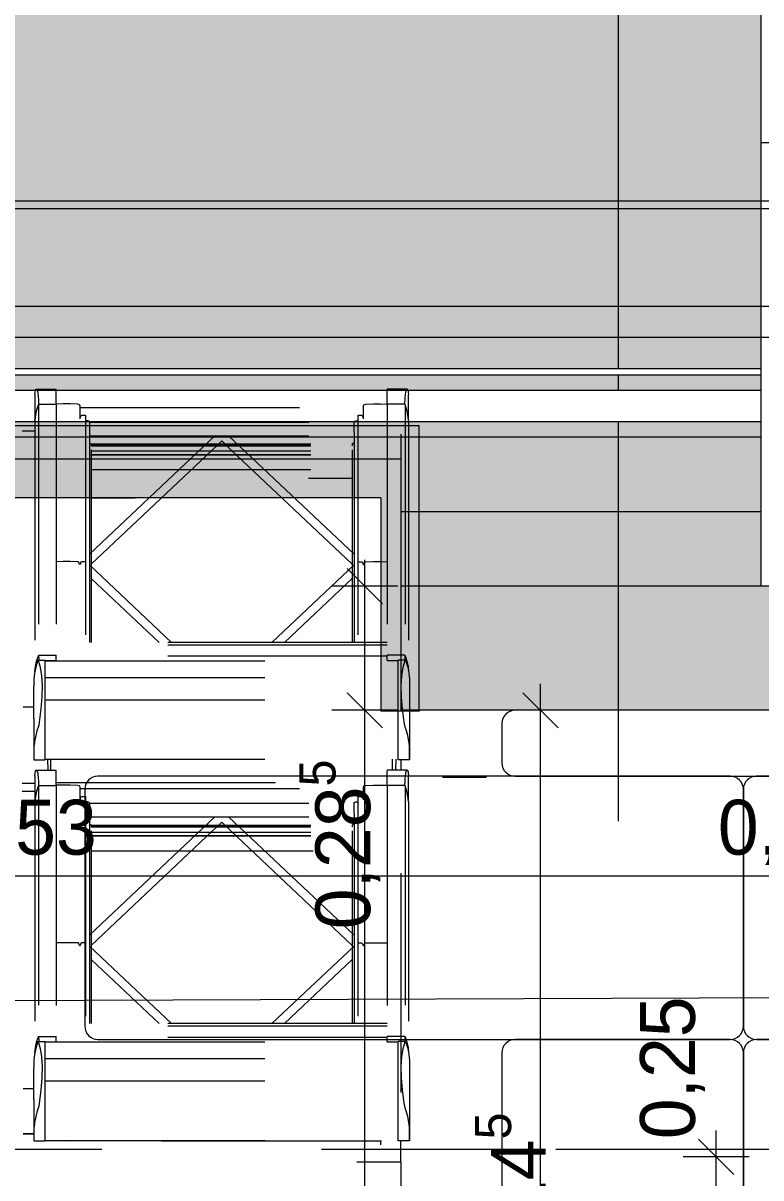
# Model space of a CAD drawing. Header units: metres. Extents: x -3 to 171, y -23 to 41.
# Drawn here: x 4.644 to 6.325, y -3.913 to -1.282 of the extents above; entities that cross this region are included whole.
import ezdxf

# ---------------------------------------------------------------- set-up
doc = ezdxf.new("R2010")
doc.units = ezdxf.units.M
doc.header["$MEASUREMENT"] = 0
doc.set_wipeout_variables(frame=1)
for name, pattern in [('Achse', [0.004, 0.002, -0.001, 0, -0.001]), ('UNSICHTBAR', [0.4, 0, -0.4]), ('Untersicht', [0.001, 0.0005, -0.0005]), ('Wipeout_Contour', [1, 0, -1])]:
    doc.linetypes.add(name, pattern=pattern)
for name, color, linetype in [('5._2.DG PP STG1_1_000 Achsraster', 7, 'Continuous'), ('5._2.DG PP STG1_1_130 Wand Innen', 7, 'Continuous'), ('5._2.DG PP STG1_1_210 Decke', 7, 'Continuous'), ('5._2.DG PP STG1_1_220 Bodenaufbau', 7, 'Continuous'), ('5._2.DG PP STG1_1_310 Dachkonstruktion massiv', 7, 'Continuous'), ('5._2.DG PP STG1_1_325 Dachfenster', 7, 'Continuous'), ('5._2.DG PP STG1_1_330 Dachaufbau', 7, 'Continuous'), ('5._2.DG PP STG1_1_510 Möblierung', 7, 'Continuous'), ('5._2.DG PP STG1_1_950 Polierplan Bemaßung', 7, 'Continuous'), ('5._2.DG PP STG1_1_955 Polierplan Beschriftung', 7, 'Continuous')]:
    doc.layers.add(name, color=color, linetype=linetype)
doc.styles.add('ERSTELLTER_STIL_2', font='')
doc.styles.get('ERSTELLTER_STIL_2').set_extended_font_data('Eurostile')

msp = doc.modelspace()

# ---------------------------------------------------------------- hatches: boundary and pattern name
at = {"layer": '5._2.DG PP STG1_1_310 Dachkonstruktion massiv', "linetype": 'Continuous', "lineweight": 13, "true_color": 0xffaa00}
for points in [[(6.325, -2.2256), (0.138, -2.2256), (0.1383, -2.3953), (1.075, -2.3953), (1.075, -2.2753), (2.775, -2.2753), (2.775, -2.3953), (3.805, -2.3953), (3.805, -2.2753), (5.505, -2.2753), (5.505, -2.3953), (6.325, -2.3953)], [(5.505, -2.565), (6.325, -2.565), (6.325, -2.3953), (5.505, -2.3953)]]:
    msp.add_hatch(color=40, dxfattribs=at).paths.add_polyline_path(points)
at = {"layer": '5._2.DG PP STG1_1_310 Dachkonstruktion massiv', "linetype": 'Continuous', "lineweight": 13, "true_color": 0x3f7f02}
msp.add_hatch(color=76, dxfattribs=at).paths.add_polyline_path([(5.505, -2.565), (5.505, -2.8478), (6.635, -2.8478), (6.635, -2.565), (6.325, -2.565)])
at = {"layer": '5._2.DG PP STG1_1_325 Dachfenster', "linetype": 'Continuous', "lineweight": 13, "true_color": 0xffaa00}
msp.add_hatch(color=40, dxfattribs=at).paths.add_polyline_path([(5.505, -2.8478), (5.505, -2.2753), (3.805, -2.2753), (3.805, -2.8478), (3.7669, -2.8478), (3.7669, -2.8496), (3.8542, -2.8496), (3.8542, -2.3636), (5.4596, -2.3636), (5.4596, -2.8496), (5.5469, -2.8496), (5.5469, -2.8478)])

# ---------------------------------------------------------------- linework, layer by layer
at = {"layer": '5._2.DG PP STG1_1_000 Achsraster', "color": 5, "linetype": 'Achse', "lineweight": 0, "ltscale": 1000}
msp.add_line((-1.5, -3), (21, -3), dxfattribs=at)
at = {"layer": '5._2.DG PP STG1_1_210 Decke', "color": 7, "linetype": 'Continuous', "lineweight": 13, "ltscale": 1000, "true_color": 0xf4f4f4, "flags": 128}
msp.add_lwpolyline([(0.1362, -1.6878), (0.1803, -13.715), (6.39, -13.715), (6.39, -14.87), (12.42, -14.87), (12.42, -13.715), (18.8093, -13.715), (18.8494, -1.6878), (12.525, -1.6878), (12.525, -0.13), (6.455, -0.13), (6.455, -1.6878)], close=True, dxfattribs=at)
at = {"layer": '5._2.DG PP STG1_1_220 Bodenaufbau', "color": 7, "linetype": 'Continuous', "lineweight": 13, "ltscale": 1000, "true_color": 0xf4f4f4, "flags": 128}
msp.add_lwpolyline([(6.635, -1.705), (0.3163, -1.705), (0.3588, -13.2951), (3.005, -13.295), (3.005, -10.845), (6.57, -10.845), (6.57, -14.69), (12.24, -14.69), (12.24, -10.845), (18.6389, -10.845), (18.6693, -1.705), (12.345, -1.705), (12.345, -0.5726), (6.635, -0.5726)], close=True, dxfattribs=at)
at = {"layer": '5._2.DG PP STG1_1_310 Dachkonstruktion massiv', "color": 7, "linetype": 'Continuous', "lineweight": 13, "ltscale": 1000}
for p, q in [((6.325, -2.2256), (0.138, -2.2256)), ((5.505, -2.2753), (3.805, -2.2753)), ((6.325, -2.3953), (5.505, -2.3953))]:
    msp.add_line(p, q, dxfattribs=at)
at = {"layer": '5._2.DG PP STG1_1_310 Dachkonstruktion massiv', "color": 8, "linetype": 'Untersicht', "lineweight": 13, "ltscale": 1000}
msp.add_line((5.505, -2.2187), (5.505, -3.8478), dxfattribs=at)
at = {"layer": '5._2.DG PP STG1_1_310 Dachkonstruktion massiv', "color": 7, "linetype": 'Continuous', "lineweight": 18, "ltscale": 1000}
for p in [(5.505, -2.565), (6.635, -2.8478)]:
    msp.add_line(p, (5.505, -2.8478), dxfattribs=at)
at = {"layer": '5._2.DG PP STG1_1_310 Dachkonstruktion massiv', "color": 7, "linetype": 'Continuous', "lineweight": 18, "ltscale": 1000, "flags": 128}
for points in [[(6.635, -1.555), (6.325, -1.555)], [(6.635, -2.565), (6.325, -2.565), (5.505, -2.565)]]:
    msp.add_lwpolyline(points, dxfattribs=at)
at = {"layer": '5._2.DG PP STG1_1_310 Dachkonstruktion massiv', "color": 7, "linetype": 'Continuous', "lineweight": 13, "ltscale": 1000, "flags": 128}
for points in [[(6.325, -2.2256), (6.325, -2.3953), (6.325, -2.565)], [(5.505, -2.2753), (5.505, -2.3953), (5.505, -2.565)]]:
    msp.add_lwpolyline(points, dxfattribs=at)
at = {"layer": '5._2.DG PP STG1_1_310 Dachkonstruktion massiv', "color": 8, "linetype": 'Untersicht', "lineweight": 13, "ltscale": 1000, "flags": 128}
for points in [[(3.805, -3.168), (5.505, -3.168)], [(0.324, -3.8478), (1.075, -3.8478), (1.075, -4.4643), (2.775, -4.4643), (2.775, -3.8478), (3.805, -3.8478), (3.805, -4.4643), (5.505, -4.4643), (5.505, -3.8478), (6.455, -3.8478)]]:
    msp.add_lwpolyline(points, dxfattribs=at)
at = {"layer": '5._2.DG PP STG1_1_325 Dachfenster', "color": 7, "linetype": 'Continuous', "lineweight": 13, "ltscale": 1000}
for p, q in [((5.505, -2.2753), (3.805, -2.2753)), ((5.505, -2.2753), (5.505, -2.8478)), ((5.4596, -2.3636), (3.8542, -2.3636)), ((5.4596, -2.3636), (5.4596, -2.8496)), ((5.5469, -2.8496), (5.4596, -2.8496)), ((5.5469, -2.8478), (5.505, -2.8478)), ((5.5469, -2.8478), (5.5469, -2.8496))]:
    msp.add_line(p, q, dxfattribs=at)
at = {"layer": '5._2.DG PP STG1_1_325 Dachfenster', "color": 253, "linetype": 'Untersicht', "lineweight": 13, "ltscale": 1000, "true_color": 0x9f9f9f, "flags": 128}
for points in [[(4.6714, -2.2115), (4.6569, -2.2115), (4.6424, -2.2115)], [(4.7955, -2.2135), (4.7955, -2.6933)], [(4.7955, -2.2221), (5.3983, -2.2221)], [(5.081, -2.2222), (4.7955, -2.4918)], [(4.7955, -2.2222), (5.3983, -2.2222)], [(5.0969, -2.2341), (5.0854, -2.2449), (5.0757, -2.2541), (4.7994, -2.515)], [(5.0969, -2.2341), (5.1083, -2.2449), (5.118, -2.2541), (5.3943, -2.515)], [(5.1127, -2.2222), (5.3983, -2.4918)], [(5.3983, -2.2135), (5.3983, -2.6933)], [(4.7955, -2.2399), (4.7994, -2.2399)], [(4.7994, -2.2449), (5.3943, -2.2449)], [(4.7996, -2.2401), (4.7996, -2.2449)], [(4.7996, -2.241), (5.3942, -2.241)], [(4.7996, -2.2427), (5.3942, -2.2427)], [(4.7996, -2.2543), (4.7996, -2.6933)], [(4.7996, -2.2569), (5.3942, -2.2569)], [(5.3942, -2.2401), (5.3942, -2.2449)], [(5.3942, -2.2543), (5.3942, -2.6933)], [(5.3983, -2.2399), (5.3944, -2.2399)], [(4.7996, -2.265), (5.3942, -2.265)], [(4.7996, -2.2658), (5.3942, -2.2658)], [(4.7996, -2.2995), (5.3942, -2.2995)], [(4.7694, -2.5095), (4.7518, -2.5089), (4.7356, -2.5089), (4.7197, -2.5094)], [(4.7712, -2.5105), (4.7694, -2.5095)], [(4.7732, -2.5157), (4.7712, -2.5105)], [(4.774, -2.5159), (4.7732, -2.5157)], [(4.7748, -2.5156), (4.774, -2.5159)], [(4.7761, -2.5105), (4.7748, -2.5156)], [(4.7782, -2.5092), (4.7761, -2.5105)], [(4.7867, -2.5097), (4.7848, -2.5092), (4.7782, -2.5092)], [(4.9826, -2.6933), (4.7955, -2.5166)], [(5.2111, -2.6933), (5.3983, -2.5166)], [(5.4071, -2.5097), (5.409, -2.5092), (5.4156, -2.5092)], [(5.4156, -2.5092), (5.4177, -2.5105)], [(5.4177, -2.5105), (5.419, -2.5156)], [(5.419, -2.5156), (5.4198, -2.5159)], [(5.4198, -2.5159), (5.4206, -2.5157)], [(5.4206, -2.5157), (5.4226, -2.5105)], [(5.4226, -2.5105), (5.4244, -2.5095)], [(5.4244, -2.5095), (5.442, -2.5089), (5.4582, -2.5089), (5.4741, -2.5094)], [(4.9541, -2.6933), (4.7994, -2.5472)], [(5.2396, -2.6933), (5.3943, -2.5472)], [(5.4741, -2.6933), (4.7197, -2.6933)], [(5.4741, -2.6992), (4.7197, -2.6992)], [(4.679, -2.7337), (4.6835, -2.7497), (4.6864, -2.7691), (4.6877, -2.7915), (4.6872, -2.8169), (4.6852, -2.8448), (4.6814, -2.8749), (4.6801, -2.8815), (4.678, -2.8883), (4.6773, -2.8902), (4.6761, -2.8949), (4.6732, -2.9053), (4.6725, -2.9091), (4.6706, -2.9186), (4.6702, -2.9222), (4.6693, -2.9308), (4.6693, -2.934), (4.6692, -2.9443), (4.6692, -2.9531), (4.6692, -2.9605)], [(4.6784, -2.734), (4.6773, -2.7361), (4.6732, -2.7496), (4.6706, -2.7633), (4.6693, -2.7772), (4.6693, -2.7785)], [(4.6712, -2.7601), (4.6725, -2.7479), (4.6752, -2.7357), (4.6792, -2.7238), (4.6796, -2.7226)], [(4.6784, -2.734), (4.679, -2.7337)], [(4.679, -2.7337), (4.6949, -2.7337)], [(4.6797, -2.7225), (4.6801, -2.7317), (4.6801, -2.7337)], [(4.6797, -2.7225), (4.7197, -2.7225)], [(4.6949, -2.9605), (4.6949, -2.9531), (4.6949, -2.9443), (4.6949, -2.934), (4.6949, -2.9222), (4.6949, -2.9091), (4.6949, -2.8949), (4.6949, -2.8883), (4.6949, -2.8815), (4.6949, -2.8749), (4.6949, -2.8448), (4.6949, -2.8169), (4.6949, -2.7915), (4.6949, -2.7691), (4.6949, -2.7497), (4.6949, -2.7337)], [(4.6949, -2.7346), (4.7197, -2.7346)], [(4.6949, -2.7349), (5.4989, -2.7349)], [(4.7197, -2.7346), (4.7197, -2.7317), (4.7197, -2.7225)], [(5.4741, -2.7246), (4.7197, -2.7246)], [(5.4741, -2.7346), (5.4741, -2.7317), (5.4741, -2.7225)], [(5.514, -2.7225), (5.4741, -2.7225)], [(5.4741, -2.7346), (5.4989, -2.7346)], [(5.4989, -2.9605), (5.4989, -2.9531), (5.4989, -2.9443), (5.4989, -2.934), (5.4989, -2.9222), (5.4989, -2.9091), (5.4989, -2.8949), (5.4989, -2.8883), (5.4989, -2.8815), (5.4989, -2.8749), (5.4989, -2.8448), (5.4989, -2.8169), (5.4989, -2.7915), (5.4989, -2.7691), (5.4989, -2.7497), (5.4989, -2.7337)], [(5.5147, -2.7337), (5.4989, -2.7337)], [(5.5245, -2.9605), (5.5245, -2.9531), (5.5245, -2.9443), (5.5245, -2.934), (5.5245, -2.9308), (5.5235, -2.9222), (5.5232, -2.9186), (5.5212, -2.9091), (5.5206, -2.9053), (5.5176, -2.8949), (5.5165, -2.8902), (5.5157, -2.8883), (5.5136, -2.8815), (5.5123, -2.8749), (5.5085, -2.8448), (5.5065, -2.8169), (5.506, -2.7915), (5.5073, -2.7691), (5.5102, -2.7497), (5.5147, -2.7337)], [(5.514, -2.7225), (5.5137, -2.7317), (5.5137, -2.7337)], [(5.5141, -2.7226), (5.5146, -2.7238), (5.5186, -2.7357), (5.5213, -2.7479), (5.5226, -2.7601)], [(5.5147, -2.7337), (5.5153, -2.734)], [(5.5153, -2.734), (5.5165, -2.7361), (5.5206, -2.7496), (5.5232, -2.7633), (5.5245, -2.7772), (5.5245, -2.7785)], [(4.6693, -2.7785), (4.6693, -2.7932)], [(4.6949, -2.7731), (5.4989, -2.7731)], [(5.5245, -2.7785), (5.5245, -2.7932)], [(4.6692, -2.8668), (4.6693, -2.7932)], [(5.5245, -2.7932), (5.5245, -2.8668)], [(4.6692, -2.8405), (4.6569, -2.8405), (4.6445, -2.8405)], [(4.6949, -2.824), (5.4989, -2.824)], [(4.6692, -2.8668), (4.6692, -2.9583)], [(5.5245, -2.8668), (5.5245, -2.9583)], [(4.6692, -2.9583), (4.6692, -2.9605)], [(4.6692, -2.9605), (4.6949, -2.9605)], [(4.6949, -2.9593), (5.4989, -2.9593)], [(4.7002, -2.9593), (4.7007, -2.9842)], [(4.708, -2.9842), (4.7076, -2.9593)], [(5.4857, -2.9842), (5.4861, -2.9593)], [(5.4935, -2.9593), (5.493, -2.9842)], [(5.5245, -2.9605), (5.4989, -2.9605)], [(5.505, -2.9605), (5.505, -2.9842)], [(5.5245, -2.9583), (5.5245, -2.9605)], [(4.6712, -2.9968), (4.6719, -2.9904), (4.6725, -2.9872), (4.6728, -2.9861), (4.6742, -2.9842), (4.6752, -2.9845), (4.6769, -2.9869), (4.6778, -2.9911), (4.679, -3.0037), (4.6792, -3.0069), (4.6797, -3.0184)], [(4.6712, -2.9968), (4.6712, -3.0563)], [(4.6742, -2.9842), (4.7197, -2.9842)], [(4.7197, -3.0184), (4.7197, -3.0037), (4.7197, -2.9911), (4.7197, -2.9869), (4.7197, -2.9846)], [(5.5196, -2.9842), (5.4741, -2.9842)], [(5.4741, -3.0184), (5.4741, -3.0037), (5.4741, -2.9911), (5.4741, -2.9869), (5.4741, -2.9846)], [(5.514, -3.0184), (5.5146, -3.0069), (5.5147, -3.0037), (5.5159, -2.9911), (5.5168, -2.9869), (5.5183, -2.9846), (5.5196, -2.9842), (5.5209, -2.9861), (5.5213, -2.9872), (5.5218, -2.9904), (5.5226, -2.9968)], [(5.5226, -3.0563), (5.5226, -2.9968)], [(4.6712, -3.0148), (4.6569, -3.0148), (4.6426, -3.0148)], [(4.6796, -3.0188), (4.6792, -3.0199), (4.6752, -3.0318), (4.6725, -3.044), (4.6712, -3.0563)], [(4.6714, -3.0563), (4.6727, -3.044), (4.6754, -3.0318), (4.6794, -3.0199)], [(4.6794, -3.0199), (4.6812, -3.0189)], [(4.6794, -3.0199), (4.6794, -3.5916)], [(4.6812, -3.0189), (4.718, -3.0189)], [(4.718, -3.0189), (4.7197, -3.0202)], [(4.7197, -3.0119), (5.4741, -3.0119)], [(4.7732, -3.0198), (4.7694, -3.0188), (4.7518, -3.0182), (4.7356, -3.0182), (4.7197, -3.0187)], [(4.7197, -3.0202), (4.7197, -3.0188)], [(4.7197, -3.0202), (4.7197, -3.5908)], [(4.7742, -3.0226), (4.7732, -3.0198)], [(4.7742, -3.0505), (4.7742, -3.0226)], [(5.4196, -3.0226), (5.4206, -3.0198)], [(5.4196, -3.0505), (5.4196, -3.0226)], [(5.4206, -3.0198), (5.4244, -3.0188), (5.442, -3.0182), (5.4582, -3.0182), (5.4741, -3.0187)], [(5.4741, -3.0202), (5.4741, -3.0188)], [(5.4758, -3.0189), (5.4741, -3.0202)], [(5.4741, -3.0202), (5.4741, -3.5908)], [(5.5126, -3.0189), (5.4758, -3.0189)], [(5.5144, -3.0199), (5.5126, -3.0189)], [(5.5226, -3.0563), (5.5213, -3.044), (5.5186, -3.0318), (5.5146, -3.0199), (5.5141, -3.0188)], [(5.5144, -3.0199), (5.5144, -3.5916)], [(5.5224, -3.0563), (5.5211, -3.044), (5.5184, -3.0318), (5.5144, -3.0199)], [(4.6712, -3.0325), (4.6569, -3.0325), (4.6426, -3.0325)], [(4.7733, -3.0504), (4.774, -3.0505)], [(4.774, -3.0505), (4.7748, -3.0503)], [(4.7742, -3.0262), (5.4196, -3.0262)], [(4.7748, -3.0503), (4.7761, -3.0451)], [(4.7761, -3.0451), (4.7782, -3.0438)], [(4.7782, -3.0438), (4.7848, -3.0438), (4.7867, -3.0443)], [(4.7867, -3.0443), (4.7867, -3.378), (4.7867, -3.5616)], [(5.4071, -3.0443), (5.409, -3.0438), (5.4156, -3.0438)], [(5.4071, -3.0443), (5.4071, -3.378), (5.4071, -3.5616)], [(5.4156, -3.0438), (5.4177, -3.0451)], [(5.4177, -3.0451), (5.419, -3.0503)], [(5.419, -3.0503), (5.4198, -3.0505)], [(5.4198, -3.0505), (5.4205, -3.0504)], [(4.6714, -3.0563), (4.6714, -3.6266)], [(4.7891, -3.0565), (4.7867, -3.0573)], [(4.7922, -3.0566), (4.7891, -3.0565)], [(4.795, -3.0577), (4.7922, -3.0566)], [(4.7955, -3.0585), (4.795, -3.0577)], [(4.7954, -3.0597), (5.3984, -3.0597)], [(4.7954, -3.0599), (4.7954, -3.0705), (4.7954, -3.0748), (4.7954, -3.0798), (4.7954, -3.0807), (4.7954, -3.0815)], [(4.7955, -3.0585), (4.7955, -3.0597)], [(5.3983, -3.0585), (5.3988, -3.0577)], [(5.3983, -3.0585), (5.3983, -3.0597)], [(5.3984, -3.0815), (5.3984, -3.0807), (5.3984, -3.0798), (5.3984, -3.0748), (5.3984, -3.0705), (5.3984, -3.0599)], [(5.3988, -3.0577), (5.4016, -3.0566)], [(5.4016, -3.0566), (5.4047, -3.0565)], [(5.4047, -3.0565), (5.4071, -3.0573)], [(5.5224, -3.0563), (5.5224, -3.6266)], [(4.7955, -3.0818), (4.7955, -3.5616)], [(4.7955, -3.0904), (5.3983, -3.0904)], [(5.081, -3.0905), (4.7955, -3.3602)], [(4.7955, -3.0905), (5.3983, -3.0905)], [(5.0969, -3.1024), (5.0854, -3.1132), (5.0757, -3.1224), (4.7994, -3.3833)], [(5.0969, -3.1024), (5.1083, -3.1132), (5.118, -3.1224), (5.3943, -3.3833)], [(5.1127, -3.0905), (5.3983, -3.3602)], [(5.3983, -3.0818), (5.3983, -3.5616)], [(4.7955, -3.1082), (4.7994, -3.1082)], [(4.7994, -3.1132), (5.3943, -3.1132)], [(4.7996, -3.1085), (4.7996, -3.1132)], [(4.7996, -3.1093), (5.3942, -3.1093)], [(4.7996, -3.111), (5.3942, -3.111)], [(4.7996, -3.1227), (4.7996, -3.5616)], [(4.7996, -3.1252), (5.3942, -3.1252)], [(5.3942, -3.1085), (5.3942, -3.1132)], [(5.3942, -3.1227), (5.3942, -3.5616)], [(5.3983, -3.1082), (5.3944, -3.1082)], [(4.7996, -3.1334), (5.3942, -3.1334)], [(4.7996, -3.1341), (5.3942, -3.1341)], [(4.7996, -3.1679), (5.3942, -3.1679)], [(4.7694, -3.3778), (4.7518, -3.3772), (4.7356, -3.3772), (4.7197, -3.3777)], [(4.7712, -3.3789), (4.7694, -3.3778)], [(4.7732, -3.384), (4.7712, -3.3789)], [(4.774, -3.3842), (4.7732, -3.384)], [(4.7748, -3.384), (4.774, -3.3842)], [(4.7761, -3.3788), (4.7748, -3.384)], [(4.7782, -3.3775), (4.7761, -3.3788)], [(4.7867, -3.378), (4.7848, -3.3775), (4.7782, -3.3775)], [(4.9826, -3.5616), (4.7955, -3.3849)], [(5.2111, -3.5616), (5.3983, -3.3849)], [(5.4071, -3.378), (5.409, -3.3775), (5.4156, -3.3775)], [(5.4156, -3.3775), (5.4177, -3.3788)], [(5.4177, -3.3788), (5.419, -3.384)], [(5.419, -3.384), (5.4198, -3.3842)], [(5.4198, -3.3842), (5.4206, -3.384)], [(5.4206, -3.384), (5.4226, -3.3789)], [(5.4226, -3.3789), (5.4244, -3.3778)], [(5.4244, -3.3778), (5.442, -3.3772), (5.4582, -3.3772), (5.4741, -3.3777)], [(4.9541, -3.5616), (4.7994, -3.4155)], [(5.2396, -3.5616), (5.3943, -3.4155)], [(5.4741, -3.5616), (4.7197, -3.5616)], [(5.4741, -3.5675), (4.7197, -3.5675)], [(4.679, -3.602), (4.6835, -3.618), (4.6864, -3.6374), (4.6877, -3.6599), (4.6872, -3.6852), (4.6852, -3.7131), (4.6814, -3.7432), (4.6801, -3.7498), (4.678, -3.7567), (4.6773, -3.7586), (4.6761, -3.7632), (4.6732, -3.7736), (4.6725, -3.7774), (4.6706, -3.787), (4.6702, -3.7905), (4.6693, -3.7992), (4.6693, -3.8023), (4.6692, -3.8127), (4.6692, -3.8214), (4.6692, -3.8288)], [(4.6784, -3.6023), (4.6773, -3.6045), (4.6732, -3.618), (4.6706, -3.6316), (4.6693, -3.6455), (4.6693, -3.6469)], [(4.6712, -3.6284), (4.6725, -3.6162), (4.6752, -3.604), (4.6792, -3.5921), (4.6796, -3.5909)], [(4.6784, -3.6023), (4.679, -3.602)], [(4.679, -3.602), (4.6949, -3.602)], [(4.6797, -3.5908), (4.6801, -3.6), (4.6801, -3.602)], [(4.6797, -3.5908), (4.7197, -3.5908)], [(4.6949, -3.8288), (4.6949, -3.8214), (4.6949, -3.8127), (4.6949, -3.8023), (4.6949, -3.7905), (4.6949, -3.7774), (4.6949, -3.7632), (4.6949, -3.7567), (4.6949, -3.7498), (4.6949, -3.7432), (4.6949, -3.7131), (4.6949, -3.6852), (4.6949, -3.6599), (4.6949, -3.6374), (4.6949, -3.618), (4.6949, -3.602)], [(4.6949, -3.6029), (4.7197, -3.6029)], [(4.6949, -3.6032), (5.4989, -3.6032)], [(4.7197, -3.6029), (4.7197, -3.6), (4.7197, -3.5908)], [(5.4741, -3.593), (4.7197, -3.593)], [(5.4741, -3.6029), (5.4741, -3.6), (5.4741, -3.5908)], [(5.514, -3.5908), (5.4741, -3.5908)], [(5.4741, -3.6029), (5.4989, -3.6029)], [(5.4989, -3.8288), (5.4989, -3.8214), (5.4989, -3.8127), (5.4989, -3.8023), (5.4989, -3.7905), (5.4989, -3.7774), (5.4989, -3.7632), (5.4989, -3.7567), (5.4989, -3.7498), (5.4989, -3.7432), (5.4989, -3.7131), (5.4989, -3.6852), (5.4989, -3.6599), (5.4989, -3.6374), (5.4989, -3.618), (5.4989, -3.602)], [(5.5147, -3.602), (5.4989, -3.602)], [(5.5245, -3.8288), (5.5245, -3.8214), (5.5245, -3.8127), (5.5245, -3.8023), (5.5245, -3.7992), (5.5235, -3.7905), (5.5232, -3.787), (5.5212, -3.7774), (5.5206, -3.7736), (5.5176, -3.7632), (5.5165, -3.7586), (5.5157, -3.7567), (5.5136, -3.7498), (5.5123, -3.7432), (5.5085, -3.7131), (5.5065, -3.6852), (5.506, -3.6599), (5.5073, -3.6374), (5.5102, -3.618), (5.5147, -3.602)], [(5.514, -3.5908), (5.5137, -3.6), (5.5137, -3.602)], [(5.5141, -3.5909), (5.5146, -3.5921), (5.5186, -3.604), (5.5213, -3.6162), (5.5226, -3.6284)], [(5.5147, -3.602), (5.5153, -3.6023)], [(5.5153, -3.6023), (5.5165, -3.6045), (5.5206, -3.618), (5.5232, -3.6316), (5.5245, -3.6455), (5.5245, -3.6469)], [(4.6693, -3.6469), (4.6693, -3.6615)], [(4.6949, -3.6414), (5.4989, -3.6414)], [(5.5245, -3.6469), (5.5245, -3.6615)], [(4.6692, -3.7352), (4.6693, -3.6615)], [(5.5245, -3.6615), (5.5245, -3.7352)], [(4.6949, -3.6923), (5.4989, -3.6923)], [(4.6445, -3.7098), (4.6569, -3.7098), (4.6692, -3.7098)], [(4.6692, -3.7352), (4.6692, -3.8267)], [(5.5245, -3.7352), (5.5245, -3.8267)], [(4.6692, -3.8126), (4.6569, -3.8126), (4.6445, -3.8126)], [(4.6692, -3.8133), (4.6569, -3.8133), (4.6445, -3.8133)], [(4.6692, -3.8267), (4.6692, -3.8288)], [(4.6692, -3.8288), (4.6949, -3.8288)], [(4.6949, -3.8276), (5.4989, -3.8276)], [(4.7342, -3.8276), (4.7342, -3.8291)], [(5.4596, -3.8293), (4.7342, -3.8293)], [(4.7425, -3.8291), (4.7433, -3.8286)], [(4.7433, -3.8286), (4.7435, -3.8276)], [(5.4505, -3.8286), (5.4502, -3.8276)], [(5.4505, -3.8286), (5.4513, -3.8291)], [(5.4596, -3.8276), (5.4596, -3.8291)], [(5.5245, -3.8288), (5.4989, -3.8288)], [(5.5245, -3.8267), (5.5245, -3.8288)]]:
    msp.add_lwpolyline(points, dxfattribs=at)
at = {"layer": '5._2.DG PP STG1_1_325 Dachfenster', "color": 255, "linetype": 'UNSICHTBAR', "lineweight": 13, "ltscale": 1000, "flags": 128}
for points in [[(5.3942, -2.3193), (4.7996, -2.3193)], [(4.7996, -2.3636), (5.3942, -2.3636)], [(5.5469, -4.5578), (5.5469, -2.8478)], [(3.8542, -3.8376), (5.4596, -3.8376)], [(5.4596, -3.8376), (5.4596, -3.8293)], [(5.505, -3.8769), (5.505, -3.8288)], [(5.505, -3.8769), (3.8069, -3.8769)], [(5.505, -3.8769), (5.505, -4.4988)]]:
    msp.add_lwpolyline(points, dxfattribs=at)
at = {"layer": '5._2.DG PP STG1_1_330 Dachaufbau', "color": 7, "linetype": 'Continuous', "lineweight": 13, "ltscale": 1000}
msp.add_line((6.325, -2.2256), (0.1332, -2.2256), dxfattribs=at)
at = {"layer": '5._2.DG PP STG1_1_510 Möblierung', "color": 8, "linetype": 'Continuous', "lineweight": 13, "ltscale": 1000, "true_color": 0x7e7f7f}
for p, q in [((6.405, -2.8478), (5.765, -2.8478)), ((5.735, -2.8778), (5.735, -2.9678)), ((6.255, -2.9978), (4.815, -2.9978)), ((5.765, -2.9978), (6.405, -2.9978)), ((6.405, -2.9978), (6.315, -2.9978)), ((4.785, -3.0278), (4.785, -3.5678)), ((6.285, -3.5678), (6.285, -3.0278)), ((6.285, -3.0278), (6.285, -3.5678)), ((4.815, -3.5978), (6.255, -3.5978)), ((6.255, -3.5978), (5.765, -3.5978)), ((6.315, -3.5978), (6.405, -3.5978)), ((6.405, -3.5978), (6.315, -3.5978)), ((5.735, -3.6278), (5.735, -4.1928)), ((6.285, -4.1928), (6.285, -3.6278)), ((6.285, -3.6278), (6.285, -4.8178))]:
    msp.add_line(p, q, dxfattribs=at)
for centre, start, end in [((5.765, -2.8778), 90, 180), ((5.765, -2.9678), 180, 270), ((4.815, -3.0278), 90, 180), ((6.255, -3.0278), 0, 90), ((6.315, -3.0278), 90, 180), ((4.815, -3.5678), 180, 270), ((6.255, -3.5678), 270, 0), ((6.315, -3.5678), 180, 270), ((5.765, -3.6278), 90, 180), ((6.255, -3.6278), 0, 90), ((6.315, -3.6278), 90, 180)]:
    msp.add_arc(centre, 0.03, start, end, dxfattribs=at)
at = {"layer": '5._2.DG PP STG1_1_950 Polierplan Bemaßung', "color": 76, "linetype": 'Continuous', "lineweight": 13, "ltscale": 1000, "true_color": 0x3f7f02}
for p, q in [((5.463, -2.605), (5.383, -2.525)), ((5.423, -2.565), (5.423, -2.505)), ((5.498, -2.565), (5.348, -2.565)), ((5.423, -2.8478), (5.423, -2.565)), ((5.383, -2.8078), (5.463, -2.8878)), ((5.498, -2.8478), (5.348, -2.8478)), ((5.423, -10.845), (5.423, -2.8478)), ((0.3229, -3.5246), (6.525, -3.5018))]:
    msp.add_line(p, q, dxfattribs=at)
at = {"layer": '5._2.DG PP STG1_1_950 Polierplan Bemaßung', "color": 6, "linetype": 'Continuous', "lineweight": 13, "ltscale": 1000, "true_color": 0xfb02fe}
for p, q in [((5.823, -2.8478), (5.823, -2.7878)), ((5.863, -2.8878), (5.783, -2.8078)), ((5.898, -2.8478), (5.748, -2.8478)), ((5.823, -4.995), (5.823, -2.8478)), ((3.105, -3.2249), (6.635, -3.2249)), ((6.223, -3.865), (6.223, -3.805)), ((6.263, -3.905), (6.183, -3.825)), ((6.298, -3.865), (6.148, -3.865)), ((6.223, -4.115), (6.223, -3.865))]:
    msp.add_line(p, q, dxfattribs=at)
at = {"layer": '5._2.DG PP STG1_1_955 Polierplan Beschriftung', "color": 8, "linetype": 'Untersicht', "lineweight": 13, "ltscale": 1000, "flags": 128}
msp.add_lwpolyline([(0.324, -3.8478), (6.635, -3.8478), (6.635, -3.21)], dxfattribs=at)

# ---------------------------------------------------------------- texts
at = {"layer": '5._2.DG PP STG1_1_950 Polierplan Bemaßung', "color": 76, "linetype": 'Continuous', "lineweight": 13, "true_color": 0x3f7f02, "insert": (5.4716, -3.3467), "char_height": 0.125, "attachment_point": 7, "rotation": 90, "style": 'ERSTELLTER_STIL_2'}
msp.add_mtext('\\A1;{\\pql;\\fEurostile|b0|i0|c0|p0;\\W1.000000;0,28\\fEurostile|b0|i0|c0|p0;\\W1.000000;\\A1{\\H.66x;\\S5^  ;}}', dxfattribs=at)
at = {"layer": '5._2.DG PP STG1_1_950 Polierplan Bemaßung', "color": 6, "linetype": 'Continuous', "lineweight": 13, "true_color": 0xfb02fe, "char_height": 0.125, "width": 0.382966, "attachment_point": 7, "style": 'ERSTELLTER_STIL_2'}
for s, insert in [('\\A1;{\\pql;\\fEurostile|b0|i0|c0|p0;\\W1.000000;3,53}', (4.487, -3.1999)), ('\\A1;{\\pql;\\fEurostile|b0|i0|c0|p0;\\W1.000000;0,07}', (6.227, -3.1999))]:
    msp.add_mtext(s, dxfattribs=dict(at, insert=insert))
at = {"layer": '5._2.DG PP STG1_1_950 Polierplan Bemaßung', "color": 6, "linetype": 'Continuous', "lineweight": 13, "true_color": 0xfb02fe, "insert": (6.198, -3.825), "char_height": 0.125, "width": 0.382966, "attachment_point": 7, "rotation": 90, "style": 'ERSTELLTER_STIL_2'}
msp.add_mtext('\\A1;{\\pql;\\fEurostile|b0|i0|c0|p0;\\W1.000000;0,25}', dxfattribs=at)
at = {"layer": '5._2.DG PP STG1_1_950 Polierplan Bemaßung', "color": 6, "linetype": 'Continuous', "lineweight": 13, "true_color": 0xfb02fe, "insert": (5.8716, -4.1508), "char_height": 0.125, "attachment_point": 7, "rotation": 90, "style": 'ERSTELLTER_STIL_2'}
msp.add_mtext('\\A1;{\\pql;\\fEurostile|b0|i0|c0|p0;\\W1.000000;2,14\\fEurostile|b0|i0|c0|p0;\\W1.000000;\\A1{\\H.66x;\\S5^  ;}}', dxfattribs=at)

# ---------------------------------------------------------------- next in the draw order: wipeouts: each hides what was drawn before it
at = {"color": 254, "linetype": 'Wipeout_Contour', "lineweight": 0, "ltscale": 21.098912}
msp.add_wipeout([(6.435, -1.9278), (3.105, -1.9278), (3.105, -1.9353), (6.435, -1.9353)], dxfattribs=at).dxf.layer = '5._2.DG PP STG1_1_130 Wand Innen'
at = {"color": 254, "linetype": 'Wipeout_Contour', "lineweight": 0, "ltscale": 21.201074}
msp.add_wipeout([(6.435, -1.9853), (3.105, -1.9853), (3.105, -1.9978), (6.435, -1.9978)], dxfattribs=at).dxf.layer = '5._2.DG PP STG1_1_130 Wand Innen'

# ---------------------------------------------------------------- next in the draw order: wipeouts: each hides what was drawn before it
at = {"color": 254, "linetype": 'Wipeout_Contour', "lineweight": 0, "ltscale": 21.150899}
msp.add_wipeout([(6.435, -1.9353), (3.105, -1.9353), (3.105, -1.9853), (6.435, -1.9853)], dxfattribs=at).dxf.layer = '5._2.DG PP STG1_1_130 Wand Innen'

# ---------------------------------------------------------------- next in the draw order: hatches: boundary and pattern name
at = {"layer": '5._2.DG PP STG1_1_330 Dachaufbau', "linetype": 'Continuous', "lineweight": 0, "true_color": 0x000000}
msp.add_hatch(color=18, dxfattribs=at).paths.add_polyline_path([(3.445, -0.4), (3.755, -0.4), (3.755, 0.07), (2.8, 0.07), (2.8, -0.7715), (1.05, -0.7715), (1.05, 0.07), (-0.0011, 0.07), (0.0068, -2.07), (6.325, -2.07), (6.325, -0.8236), (3.445, -0.8236)])

# ---------------------------------------------------------------- next in the draw order: linework, layer by layer
at = {"layer": '5._2.DG PP STG1_1_000 Achsraster', "color": 5, "linetype": 'Achse', "lineweight": 0, "ltscale": 1000}
msp.add_line((6, 3), (6, -22.5231), dxfattribs=at)
at = {"layer": '5._2.DG PP STG1_1_130 Wand Innen', "color": 7, "linetype": 'Continuous', "lineweight": 18, "ltscale": 1000, "flags": 128}
for points in [[(6.455, -1.9278), (3.105, -1.9278)], [(3.105, -1.9978), (6.435, -1.9978)]]:
    msp.add_lwpolyline(points, dxfattribs=at)
at = {"layer": '5._2.DG PP STG1_1_330 Dachaufbau', "color": 7, "linetype": 'Continuous', "lineweight": 18, "ltscale": 1000, "flags": 128}
msp.add_lwpolyline([(6.325, -0.8236), (6.325, -2.07)], dxfattribs=at)

# ---------------------------------------------------------------- next in the draw order: wipeouts: each hides what was drawn before it
at = {"color": 254, "linetype": 'Wipeout_Contour', "lineweight": 0, "ltscale": 18.48973}
msp.add_wipeout([(6.325, -2.1195), (0.1328, -2.1195), (0.133, -2.1902), (6.325, -2.1902)], dxfattribs=at).dxf.layer = '5._2.DG PP STG1_1_330 Dachaufbau'

# ---------------------------------------------------------------- next in the draw order: hatches: boundary and pattern name
at = {"layer": '5._2.DG PP STG1_1_330 Dachaufbau', "linetype": 'Continuous', "lineweight": 13, "true_color": 0xd2b48c}
for points in [[(6.325, -2.1195), (6.325, -2.0841), (0.0068, -2.0841), (0.0069, -2.1195)], [(6.325, -2.2256), (6.325, -2.1902), (0.133, -2.1902), (0.1332, -2.2256)]]:
    msp.add_hatch(color=43, dxfattribs=at).paths.add_polyline_path(points)

# ---------------------------------------------------------------- next in the draw order: wipeouts: each hides what was drawn before it
at = {"color": 254, "linetype": 'Wipeout_Contour', "lineweight": 0, "ltscale": 18.290091}
msp.add_wipeout([(6.325, -2.0841), (6.325, -2.07), (0.0068, -2.07), (0.0068, -2.0841)], dxfattribs=at).dxf.layer = '5._2.DG PP STG1_1_330 Dachaufbau'
at = {"color": 254, "linetype": 'Wipeout_Contour', "lineweight": 0, "ltscale": 18.482868}
msp.add_wipeout([(6.325, -2.1902), (6.325, -2.1195), (0.0069, -2.1195), (0.007, -2.1902)], dxfattribs=at).dxf.layer = '5._2.DG PP STG1_1_330 Dachaufbau'

# ---------------------------------------------------------------- next in the draw order: linework, layer by layer
at = {"layer": '5._2.DG PP STG1_1_325 Dachfenster', "color": 253, "linetype": 'Untersicht', "lineweight": 13, "ltscale": 1000, "true_color": 0x9f9f9f, "flags": 128}
for points in [[(4.6712, -2.1285), (4.6719, -2.122), (4.6725, -2.1189), (4.6728, -2.1177), (4.6742, -2.1159), (4.6752, -2.1162), (4.6769, -2.1186), (4.6778, -2.1228), (4.679, -2.1353), (4.6792, -2.1385), (4.6797, -2.15)], [(4.6712, -2.1285), (4.6712, -2.1879)], [(4.6742, -2.1159), (4.7197, -2.1159)], [(4.7197, -2.15), (4.7197, -2.1353), (4.7197, -2.1228), (4.7197, -2.1186), (4.7197, -2.1162)], [(5.5196, -2.1159), (5.4741, -2.1159)], [(5.4741, -2.15), (5.4741, -2.1353), (5.4741, -2.1228), (5.4741, -2.1186), (5.4741, -2.1162)], [(5.514, -2.15), (5.5146, -2.1385), (5.5147, -2.1353), (5.5159, -2.1228), (5.5168, -2.1186), (5.5183, -2.1162), (5.5196, -2.1159), (5.5209, -2.1177), (5.5213, -2.1189), (5.5218, -2.122), (5.5226, -2.1285)], [(5.5226, -2.1879), (5.5226, -2.1285)], [(4.6796, -2.1505), (4.6792, -2.1516), (4.6752, -2.1635), (4.6725, -2.1757), (4.6712, -2.1879)], [(4.6714, -2.1879), (4.6727, -2.1757), (4.6754, -2.1635), (4.6794, -2.1516)], [(4.6794, -2.1516), (4.6812, -2.1506)], [(4.6794, -2.1516), (4.6794, -2.7232)], [(4.6812, -2.1506), (4.718, -2.1506)], [(4.718, -2.1506), (4.7197, -2.1519)], [(4.7732, -2.1515), (4.7694, -2.1504), (4.7518, -2.1499), (4.7356, -2.1499), (4.7197, -2.1504)], [(4.7197, -2.1519), (4.7197, -2.1505)], [(4.7197, -2.1519), (4.7197, -2.7225)], [(4.7742, -2.1543), (4.7732, -2.1515)], [(4.7742, -2.1822), (4.7742, -2.1543)], [(5.4196, -2.1543), (5.4206, -2.1515)], [(5.4196, -2.1822), (5.4196, -2.1543)], [(5.4206, -2.1515), (5.4244, -2.1504), (5.442, -2.1499), (5.4582, -2.1499), (5.4741, -2.1504)], [(5.4741, -2.1519), (5.4741, -2.1505)], [(5.4758, -2.1506), (5.4741, -2.1519)], [(5.4741, -2.1519), (5.4741, -2.7225)], [(5.5126, -2.1506), (5.4758, -2.1506)], [(5.5144, -2.1516), (5.5126, -2.1506)], [(5.5226, -2.1879), (5.5213, -2.1757), (5.5186, -2.1635), (5.5146, -2.1516), (5.5141, -2.1505)], [(5.5144, -2.1516), (5.5144, -2.7232)], [(5.5224, -2.1879), (5.5211, -2.1757), (5.5184, -2.1635), (5.5144, -2.1516)], [(4.7733, -2.182), (4.774, -2.1822)], [(4.774, -2.1822), (4.7748, -2.1819)], [(4.7742, -2.1578), (5.4196, -2.1578)], [(4.7748, -2.1819), (4.7761, -2.1768)], [(4.7761, -2.1768), (4.7782, -2.1755)], [(4.7782, -2.1755), (4.7848, -2.1755), (4.7867, -2.176)], [(4.7867, -2.176), (4.7867, -2.5097), (4.7867, -2.6933)], [(5.4071, -2.176), (5.409, -2.1755), (5.4156, -2.1755)], [(5.4071, -2.176), (5.4071, -2.5097), (5.4071, -2.6933)], [(5.4156, -2.1755), (5.4177, -2.1768)], [(5.4177, -2.1768), (5.419, -2.1819)], [(5.419, -2.1819), (5.4198, -2.1822)], [(5.4198, -2.1822), (5.4205, -2.182)], [(4.6714, -2.1879), (4.6714, -2.7582)], [(4.7891, -2.1882), (4.7867, -2.189)], [(4.7922, -2.1882), (4.7891, -2.1882)], [(4.795, -2.1894), (4.7922, -2.1882)], [(4.7955, -2.1902), (4.795, -2.1894)], [(4.7954, -2.1913), (5.3984, -2.1913)], [(4.7954, -2.1916), (4.7954, -2.2022), (4.7954, -2.2065), (4.7954, -2.2115), (4.7954, -2.2123), (4.7954, -2.2132)], [(4.7955, -2.1902), (4.7955, -2.1913)], [(5.3983, -2.1902), (5.3988, -2.1894)], [(5.3983, -2.1902), (5.3983, -2.1913)], [(5.3984, -2.2132), (5.3984, -2.2123), (5.3984, -2.2115), (5.3984, -2.2065), (5.3984, -2.2022), (5.3984, -2.1916)], [(5.3988, -2.1894), (5.4016, -2.1882)], [(5.4016, -2.1882), (5.4047, -2.1882)], [(5.4047, -2.1882), (5.4071, -2.189)], [(5.5224, -2.1879), (5.5224, -2.7582)]]:
    msp.add_lwpolyline(points, dxfattribs=at)
at = {"layer": '5._2.DG PP STG1_1_325 Dachfenster', "color": 7, "linetype": 'Continuous', "lineweight": 13, "ltscale": 1000, "true_color": 0xf4f4f4, "flags": 128}
for points in [[(3.7669, -2.1993), (5.5469, -2.1993)], [(5.5469, -2.8478), (5.5469, -2.1993)]]:
    msp.add_lwpolyline(points, dxfattribs=at)
at = {"layer": '5._2.DG PP STG1_1_330 Dachaufbau', "color": 7, "linetype": 'Continuous', "lineweight": 13, "ltscale": 1000}
for p, q in [((6.325, -2.07), (0.0068, -2.07)), ((6.325, -2.0841), (0.0068, -2.0841)), ((6.325, -2.1195), (0.0069, -2.1195))]:
    msp.add_line(p, q, dxfattribs=at)
at = {"layer": '5._2.DG PP STG1_1_330 Dachaufbau', "color": 7, "linetype": 'Continuous', "lineweight": 13, "ltscale": 1000, "flags": 128}
for points in [[(6.325, -2.07), (6.325, -2.0841), (6.325, -2.1195), (6.325, -2.1902), (6.325, -2.2256)], [(6.325, -2.1902), (0.133, -2.1902), (0.013, -2.1902), (0.007, -2.1902)]]:
    msp.add_lwpolyline(points, dxfattribs=at)

doc.saveas('drawing.dxf')
